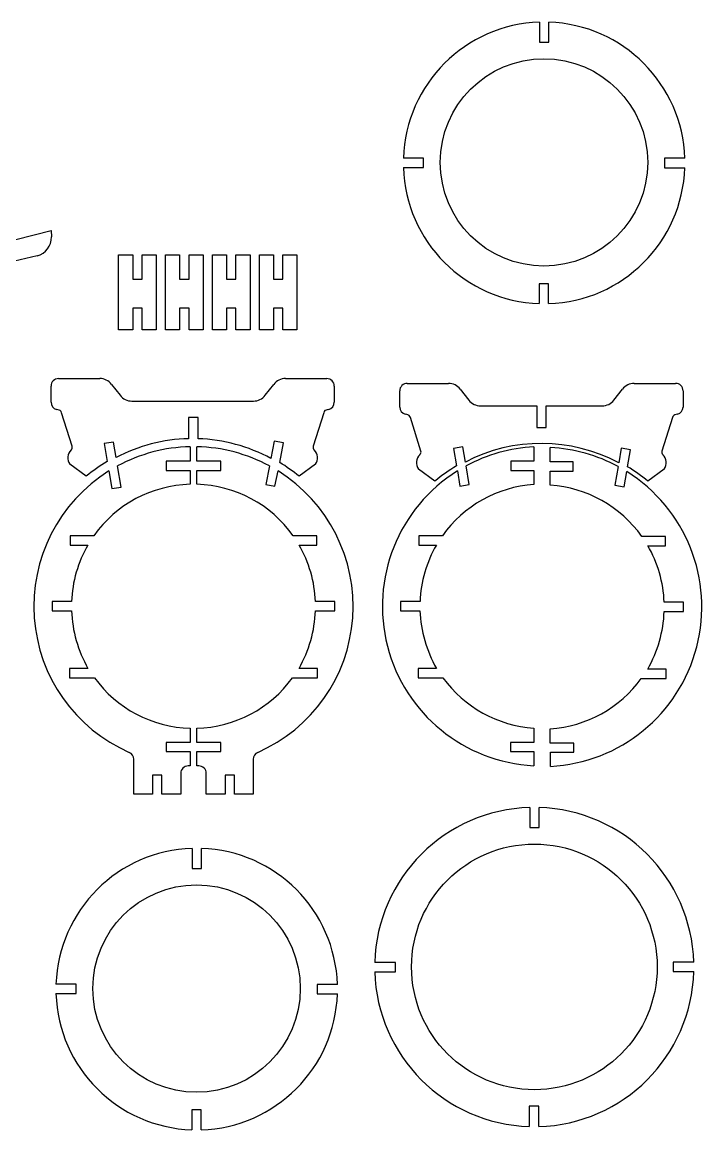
# Model space of a CAD drawing. Extents: x 0 to 21.1, y 0 to 14.7.
# Drawn here: x 12.05 to 21.1, y 0 to 14.75 of the extents above; entities that cross this region are included whole.
import ezdxf

# ---------------------------------------------------------------- set-up
doc = ezdxf.new("R2010")
doc.units = 0
doc.layers.get('0').update_dxf_attribs({"color": 3, "linetype": 'CONTINUOUS'})
doc.layers.add('3', color=3, linetype='CONTINUOUS')

msp = doc.modelspace()

# ---------------------------------------------------------------- linework, layer by layer
at = {"color": 3, "linetype": 'CONTINUOUS'}
for p, q in [((18.935669, 14.748045), (18.935669, 14.48107)), ((19.060669, 14.48107), (19.060669, 14.747924)), ((18.935669, 14.48107), (19.060669, 14.48107)), ((17.390251, 12.938162), (17.1224, 12.938164)), ((17.390251, 12.813162), (17.390251, 12.938162)), ((20.870319, 12.934968), (20.59981, 12.934968)), ((20.59981, 12.934968), (20.59981, 12.809968)), ((17.122299, 12.813163), (17.390251, 12.813162)), ((20.59981, 12.809968), (20.870211, 12.809967)), ((11.6837, 11.783), (12.43455, 11.97551)), ((12.43455, 11.97551), (12.43757, 11.88885)), ((12.24528, 11.63684), (11.52721, 11.46696)), ((13.33104, 10.6494), (13.33104, 11.64941)), ((13.33104, 11.64941), (13.51901, 11.64941)), ((13.51901, 11.64941), (13.51901, 11.32703)), ((13.64401, 11.32703), (13.64401, 11.64941)), ((13.64401, 11.64941), (13.83104, 11.64941)), ((13.83104, 11.64941), (13.83104, 10.6494)), ((13.95604, 10.6494), (13.95604, 11.64941)), ((13.95604, 11.64941), (14.14401, 11.64941)), ((14.14401, 11.64941), (14.14401, 11.32703)), ((14.26901, 11.32703), (14.26901, 11.64941)), ((14.26901, 11.64941), (14.45604, 11.64941)), ((14.45604, 11.64941), (14.45604, 10.6494)), ((14.58104, 11.64941), (14.76901, 11.64941)), ((14.58104, 10.6494), (14.58104, 11.64941)), ((14.76901, 11.64941), (14.76901, 11.32703)), ((14.89401, 11.32703), (14.89401, 11.64941)), ((14.89401, 11.64941), (15.08104, 11.64941)), ((15.08104, 11.64941), (15.08104, 10.6494)), ((15.20604, 11.64941), (15.39401, 11.64941)), ((15.20604, 10.6494), (15.20604, 11.64941)), ((15.39401, 11.64941), (15.39401, 11.32703)), ((15.51901, 11.32703), (15.51901, 11.64941)), ((15.51901, 11.64941), (15.70604, 11.64941)), ((15.70604, 11.64941), (15.70604, 10.6494)), ((13.51901, 11.32703), (13.64401, 11.32703)), ((14.14401, 11.32703), (14.26901, 11.32703)), ((14.76901, 11.32703), (14.89401, 11.32703)), ((15.39401, 11.32703), (15.51901, 11.32703)), ((19.056751, 11.26553), (18.931751, 11.26553)), ((18.931751, 11.26553), (18.931751, 11.000144)), ((19.056751, 11), (19.056751, 11.26553)), ((13.64401, 10.94076), (13.51901, 10.94076)), ((13.51901, 10.94076), (13.51901, 10.6494)), ((13.64401, 10.6494), (13.64401, 10.94076)), ((14.26901, 10.94076), (14.14401, 10.94076)), ((14.14401, 10.94076), (14.14401, 10.6494)), ((14.26901, 10.6494), (14.26901, 10.94076)), ((14.89401, 10.94076), (14.76901, 10.94076)), ((14.76901, 10.94076), (14.76901, 10.6494)), ((14.89401, 10.6494), (14.89401, 10.94076)), ((15.51901, 10.94076), (15.39401, 10.94076)), ((15.39401, 10.94076), (15.39401, 10.6494)), ((15.51901, 10.6494), (15.51901, 10.94076)), ((13.51901, 10.6494), (13.33104, 10.6494)), ((13.83104, 10.6494), (13.64401, 10.6494)), ((14.14401, 10.6494), (13.95604, 10.6494)), ((14.45604, 10.6494), (14.26901, 10.6494)), ((14.76901, 10.6494), (14.58104, 10.6494)), ((15.08104, 10.6494), (14.89401, 10.6494)), ((15.39401, 10.6494), (15.20604, 10.6494)), ((15.70604, 10.6494), (15.51901, 10.6494)), ((12.43145, 9.687821), (12.43145, 9.902749)), ((12.53145, 10.00275), (13.07973, 10.00275)), ((13.23763, 9.925497), (13.35053, 9.780268)), ((15.2838, 9.780268), (15.3967, 9.9255)), ((15.5546, 10.00275), (16.10289, 10.00275)), ((16.20289, 9.902749), (16.20289, 9.687821)), ((17.174561, 9.93899), (17.722851, 9.938992)), ((20.19771, 9.938992), (20.746, 9.938993)), ((17.07456, 9.624062), (17.07456, 9.838994)), ((17.880751, 9.861741), (17.99365, 9.716511)), ((19.92692, 9.716509), (20.03982, 9.861738)), ((20.846001, 9.838994), (20.846001, 9.624064)), ((12.52409, 9.586277), (12.50563, 9.591212)), ((13.50843, 9.703019), (15.1259, 9.703017)), ((16.12871, 9.591212), (16.11025, 9.586281)), ((18.15155, 9.639261), (18.89908, 9.639258)), ((18.89908, 9.639258), (18.89908, 9.349083)), ((19.02408, 9.349083), (19.02408, 9.639258)), ((19.02408, 9.639258), (19.769011, 9.639258)), ((12.71314, 9.101365), (12.57271, 9.547938)), ((14.38899, 9.486084), (14.26399, 9.486084)), ((14.26399, 9.486084), (14.26399, 9.202351)), ((14.38899, 9.201817), (14.38899, 9.486084)), ((16.06163, 9.547938), (15.92119, 9.101363)), ((17.1672, 9.522522), (17.148741, 9.527452)), ((17.35626, 9.037606), (17.21582, 9.484181)), ((20.704741, 9.484179), (20.56431, 9.037605)), ((20.77182, 9.527453), (20.753361, 9.522521)), ((18.89908, 9.349083), (19.02408, 9.349083)), ((13.26253, 9.157975), (13.13943, 9.136269)), ((13.29811, 8.951447), (13.26253, 9.157975)), ((15.40342, 9.169549), (15.35926, 8.939162)), ((15.52652, 9.147843), (15.40342, 9.169549)), ((15.47677, 8.885708), (15.52652, 9.147843)), ((12.69811, 9.052594), (12.69979, 9.054261)), ((13.13943, 9.136269), (13.18034, 8.899505)), ((14.2836, 9.095), (14.2836, 8.904133)), ((14.37375, 8.904091), (14.37375, 9.094958)), ((15.93455, 9.054261), (15.93623, 9.05259)), ((17.913971, 9.094326), (17.790871, 9.072621)), ((17.790871, 9.072621), (17.83095, 8.840206)), ((17.948799, 8.891655), (17.913971, 9.094326)), ((18.86046, 9.092698), (18.86046, 8.904091)), ((19.07929, 8.89515), (19.07929, 9.083754)), ((20.024269, 9.07597), (19.989771, 8.882169)), ((20.147369, 9.054265), (20.024269, 9.07597)), ((20.10742, 8.829545), (20.147369, 9.054265)), ((12.9002, 8.701123), (12.68038, 8.861176)), ((14.2836, 8.904133), (13.96642, 8.904133)), ((13.96642, 8.904133), (13.96642, 8.780131)), ((14.69093, 8.904091), (14.37375, 8.904091)), ((14.69093, 8.780091), (14.69093, 8.904091)), ((15.95396, 8.861178), (15.73413, 8.701121)), ((17.341221, 8.988835), (17.342899, 8.990506)), ((18.554371, 8.904091), (18.55419, 8.780091)), ((18.86046, 8.904091), (18.554371, 8.904091)), ((19.385559, 8.89515), (19.07929, 8.89515)), ((19.385559, 8.771149), (19.385559, 8.89515)), ((20.57766, 8.990506), (20.57934, 8.988835)), ((13.20312, 8.773224), (13.24135, 8.537255)), ((13.36445, 8.55896), (13.31825, 8.840154)), ((13.96642, 8.780131), (14.2836, 8.780131)), ((14.2836, 8.780131), (14.2836, 8.594857)), ((14.37357, 8.594815), (14.37358, 8.780091)), ((14.37358, 8.780091), (14.69093, 8.780091)), ((15.33894, 8.840198), (15.28968, 8.591351)), ((15.41278, 8.569645), (15.45405, 8.773182)), ((17.54332, 8.637364), (17.32349, 8.797421)), ((17.843069, 8.773183), (17.876619, 8.569087)), ((17.99972, 8.590794), (17.958179, 8.840201)), ((18.55419, 8.780091), (18.86046, 8.780091)), ((18.86046, 8.780091), (18.86046, 8.591856)), ((19.07929, 8.582913), (19.07929, 8.771149)), ((19.07929, 8.771149), (19.385559, 8.771149)), ((19.981569, 8.831258), (19.940029, 8.581379)), ((20.063129, 8.559672), (20.096689, 8.764241)), ((20.597071, 8.797421), (20.377239, 8.637364)), ((13.24135, 8.537255), (13.36445, 8.55896)), ((15.28968, 8.591351), (15.41278, 8.569645)), ((17.876619, 8.569087), (17.99972, 8.590794)), ((19.940029, 8.581379), (20.063129, 8.559672)), ((13.00246, 7.910239), (12.68872, 7.910239)), ((12.68872, 7.910239), (12.68872, 7.78624)), ((15.96846, 7.910199), (15.65472, 7.910198)), ((15.96846, 7.786198), (15.96846, 7.910199)), ((17.642401, 7.910199), (17.328659, 7.910199)), ((17.328659, 7.910199), (17.328659, 7.786198)), ((20.61109, 7.901253), (20.29735, 7.901253)), ((20.61109, 7.777255), (20.61109, 7.901253)), ((12.68872, 7.78624), (12.92275, 7.78624)), ((15.73443, 7.786198), (15.96846, 7.786198)), ((17.328659, 7.786198), (17.562691, 7.786198)), ((20.37706, 7.777256), (20.61109, 7.777255)), ((12.70443, 7.03505), (12.44612, 7.03505)), ((12.44612, 7.03505), (12.44612, 6.911049)), ((16.21106, 7.035008), (15.95275, 7.035008)), ((16.21106, 6.911007), (16.21106, 7.035008)), ((17.34437, 7.035008), (17.08606, 7.035008)), ((17.08606, 7.035008), (17.08606, 6.911007)), ((20.853689, 7.026064), (20.595381, 7.026064)), ((20.853689, 6.902064), (20.853689, 7.026064)), ((12.44612, 6.911049), (12.70423, 6.911047)), ((15.95294, 6.911007), (16.21106, 6.911007)), ((17.08606, 6.911007), (17.344179, 6.911007)), ((20.595579, 6.902063), (20.853689, 6.902064)), ((12.92226, 6.144274), (12.67812, 6.144274)), ((12.67812, 6.144274), (12.67812, 6.020276)), ((15.97905, 6.144234), (15.73491, 6.144234)), ((15.97905, 6.020234), (15.97905, 6.144234)), ((17.56221, 6.144234), (17.318069, 6.144234)), ((17.318069, 6.144234), (17.318069, 6.020234)), ((20.621679, 6.135291), (20.37755, 6.135291)), ((20.621679, 6.011288), (20.621679, 6.135291)), ((12.67812, 6.020276), (13.0099, 6.020276)), ((15.64727, 6.020233), (15.97905, 6.020234)), ((17.318069, 6.020234), (17.649851, 6.020234)), ((20.2899, 6.01129), (20.621679, 6.011288)), ((14.2836, 5.346077), (14.2836, 5.159394)), ((14.37358, 5.159352), (14.37357, 5.346036)), ((18.861891, 5.348896), (18.8619, 5.159354)), ((19.07786, 5.15041), (19.07786, 5.339952)), ((14.2836, 5.159394), (13.96642, 5.159394)), ((13.96642, 5.159394), (13.96642, 5.035395)), ((13.96642, 5.035395), (14.2836, 5.035395)), ((14.2836, 5.035395), (14.2836, 4.845932)), ((14.69075, 5.159352), (14.37358, 5.159352)), ((14.37358, 4.845891), (14.37358, 5.035351)), ((14.37358, 5.035351), (14.69075, 5.035351)), ((14.69075, 5.035351), (14.69075, 5.159352)), ((18.8619, 5.159354), (18.54825, 5.159354)), ((18.54825, 5.159354), (18.54825, 5.035351)), ((18.54825, 5.035351), (18.859119, 5.035351)), ((18.859119, 5.035351), (18.859119, 4.848219)), ((19.3915, 5.15041), (19.07786, 5.15041)), ((19.080629, 4.83928), (19.080629, 5.02641)), ((19.080629, 5.02641), (19.3915, 5.02641)), ((19.3915, 5.02641), (19.3915, 5.15041)), ((13.5336, 4.470932), (13.5336, 4.933213)), ((15.12358, 4.933171), (15.12358, 4.470891)), ((13.9086, 4.720932), (13.7836, 4.720932)), ((13.7836, 4.720932), (13.7836, 4.470932)), ((13.9086, 4.470932), (13.9086, 4.720932)), ((14.1586, 4.745934), (14.1586, 4.470932)), ((14.2836, 4.845932), (14.2586, 4.845932)), ((14.39857, 4.84589), (14.37358, 4.845891)), ((14.49858, 4.470891), (14.49857, 4.745891)), ((14.87358, 4.720891), (14.74858, 4.720891)), ((14.74858, 4.720891), (14.74858, 4.470891)), ((14.87358, 4.470891), (14.87358, 4.720891)), ((13.7836, 4.470932), (13.5336, 4.470932)), ((14.1586, 4.470932), (13.9086, 4.470932)), ((14.74858, 4.470891), (14.49858, 4.470891)), ((15.12358, 4.470891), (14.87358, 4.470891)), ((18.804859, 4.292283), (18.804859, 4.02454)), ((18.929859, 4.02454), (18.929859, 4.292153)), ((18.804859, 4.02454), (18.929859, 4.02454)), ((14.31067, 3.748045), (14.31067, 3.48107)), ((14.43567, 3.48107), (14.43567, 3.747924)), ((14.31067, 3.48107), (14.43567, 3.48107)), ((17.01927, 2.230263), (16.74111, 2.230263)), ((17.01927, 2.105263), (17.01927, 2.230263)), ((20.989241, 2.232068), (20.713551, 2.232068)), ((20.713551, 2.232068), (20.713551, 2.107068)), ((16.741131, 2.105263), (17.01927, 2.105263)), ((20.713551, 2.107068), (20.989321, 2.107068)), ((12.76525, 1.938162), (12.4974, 1.938164)), ((12.76525, 1.813162), (12.76525, 1.938162)), ((16.245319, 1.934968), (15.97481, 1.934968)), ((15.97481, 1.934968), (15.97481, 1.809968)), ((12.4973, 1.813163), (12.76525, 1.813162)), ((15.97481, 1.809968), (16.245211, 1.809967)), ((18.92482, 0.314415), (18.79982, 0.314415)), ((18.79982, 0.314415), (18.79982, 0.044148)), ((18.92482, 0.043976), (18.92482, 0.314415)), ((14.43175, 0.26553), (14.30675, 0.26553)), ((14.30675, 0.26553), (14.30675, 0.000144)), ((14.43175, 0), (14.43175, 0.26553))]:
    msp.add_line(p, q, dxfattribs=at)
for centre, radius, start, end in [((18.996302, 12.874034), 1.874993, 91.853127, 178.039917), ((18.996302, 12.874018), 1.875009, 1.862823, 88.032524), ((18.996309, 12.874034), 1.875002, 181.860382, 268.026855), ((18.996311, 12.874018), 1.874992, 271.847168, 358.042358), ((12.187722, 11.880127), 0.250003, 283.311462, 1.99982), ((12.531439, 9.902756), 0.099993, 89.995628, 180.00383), ((13.079731, 9.802749), 0.2, 37.860485, 90), ((15.5546, 9.802755), 0.199996, 89.999458, 142.140045), ((16.102884, 9.902744), 0.100008, 0.002732, 89.996727), ((17.174553, 9.838993), 0.099997, 89.997818, 179.999451), ((17.722845, 9.738994), 0.199997, 37.860939, 90.001091), ((20.19772, 9.738997), 0.199994, 90.00164, 142.141678), ((20.746, 9.838988), 0.100002, 0.003278, 89.998909), ((13.508431, 9.903008), 0.19999, 217.85994, 270.001373), ((15.12589, 9.903032), 0.200015, 270.001892, 322.137238), ((12.53145, 9.687819), 0.099997, 180, 255.037216), ((12.524079, 9.536267), 0.05001, 13.495903, 89.992355), ((16.110252, 9.536275), 0.050006, 90.006554, 166.513397), ((16.102871, 9.687835), 0.100019, 284.972656, 359.991791), ((17.174568, 9.624069), 0.10001, 180.00383, 255.031479), ((18.151541, 9.839238), 0.199977, 217.858093, 270.003815), ((19.769016, 9.839273), 0.200015, 270.000549, 322.136627), ((20.745998, 9.624062), 0.100001, 284.966339, 0.001093), ((17.1672, 9.472519), 0.050003, 13.486552, 89.997818), ((20.753368, 9.472523), 0.049998, 90, 166.518799), ((14.317172, 7.013046), 2.189951, 91.391502, 117.731911), ((14.317162, 7.013015), 2.189978, 61.585384, 88.120575), ((12.803906, 8.946264), 0.149994, 134.85498, 214.561035), ((12.664523, 9.089707), 0.05, 314.85318, 13.482811), ((14.328139, 6.970489), 2.124978, 91.201103, 118.375565), ((14.329219, 6.970501), 2.124924, 61.628948, 88.799225), ((15.969809, 9.089702), 0.049995, 166.512466, 225.143753), ((15.830439, 8.946264), 0.149989, 325.43924, 45.145031), ((17.307619, 9.025953), 0.050015, 314.867889, 13.472915), ((18.960279, 6.949278), 2.189958, 61.959496, 117.507912), ((18.967876, 6.970487), 2.124928, 92.89772, 118.370331), ((18.971836, 6.961421), 2.125053, 61.630558, 87.101578), ((20.612919, 9.025942), 0.049985, 166.506226, 225.147644), ((14.317616, 6.996582), 2.216869, 120.864403, 129.745178), ((14.317263, 6.997328), 2.215946, 50.253265, 58.449303), ((17.447029, 8.882507), 0.150001, 134.858337, 214.557449), ((20.473553, 8.882507), 0.149992, 325.440063, 45.144257), ((14.328149, 6.970469), 2.124997, 121.966682, 246.294022), ((14.329031, 6.970424), 2.124995, 293.705872, 58.033596), ((18.96809, 6.970423), 2.125, 121.966499, 267.060608), ((18.960218, 6.933545), 2.21599, 120.637245, 129.74704), ((18.971659, 6.961481), 2.124997, 272.939453, 58.033379), ((18.960205, 6.933326), 2.216247, 50.253857, 58.826015), ((14.328148, 6.970462), 1.625007, 91.571045, 144.667404), ((14.329028, 6.970417), 1.625009, 35.332672, 88.429092), ((18.968086, 6.970441), 1.624983, 93.797661, 144.66774), ((18.971659, 6.96148), 1.625004, 35.332558, 86.202049), ((14.328137, 6.970468), 1.624994, 149.866531, 177.722305), ((14.329042, 6.97043), 1.624984, 2.277576, 30.133442), ((18.968081, 6.970431), 1.624986, 149.866623, 177.722473), ((18.971695, 6.961492), 1.624966, 2.2774, 30.133709), ((14.409386, 6.981516), 1.706615, 182.366516, 209.379135), ((14.24787, 6.981458), 1.70653, 330.619965, 357.633972), ((19.049255, 6.981452), 1.706531, 182.36586, 209.379883), ((18.890377, 6.972547), 1.706653, 330.621063, 357.633057), ((14.328152, 6.970472), 1.625006, 215.78418, 268.429138), ((14.329039, 6.970401), 1.624976, 271.570343, 324.216187), ((18.96809, 6.970419), 1.624998, 215.783981, 266.25293), ((18.971666, 6.961462), 1.624983, 273.746704, 324.216217), ((13.433601, 4.933215), 0.100003, 359.998901, 66.291443), ((15.223582, 4.933167), 0.100008, 113.710403, 179.997543), ((14.258599, 4.745931), 0.100001, 90, 179.998367), ((14.398571, 4.745893), 0.099997, 359.998901, 90.00164), ((18.865196, 2.168139), 2.125, 91.626968, 178.324753), ((18.865211, 2.168146), 2.124991, 1.723789, 88.256386), ((14.371299, 1.874031), 1.874995, 91.853004, 178.03981), ((14.371296, 1.874016), 1.875014, 1.862854, 88.032364), ((18.865208, 2.168151), 2.125013, 181.695892, 268.236603), ((18.865196, 2.168137), 2.124998, 271.607727, 358.35318), ((14.371311, 1.874037), 1.875004, 181.860458, 268.026794), ((14.371313, 1.874017), 1.874991, 271.847137, 358.042389)]:
    msp.add_arc(centre, radius, start, end, dxfattribs=at)
at = {"layer": '3', "color": 3, "linetype": 'CONTINUOUS'}
for centre, radius in [((18.994694, 12.88099), 1.380671), ((18.866655, 2.169544), 1.635424), ((14.369694, 1.88099), 1.38067)]:
    msp.add_circle(centre, radius, dxfattribs=at)

doc.saveas('drawing.dxf')
